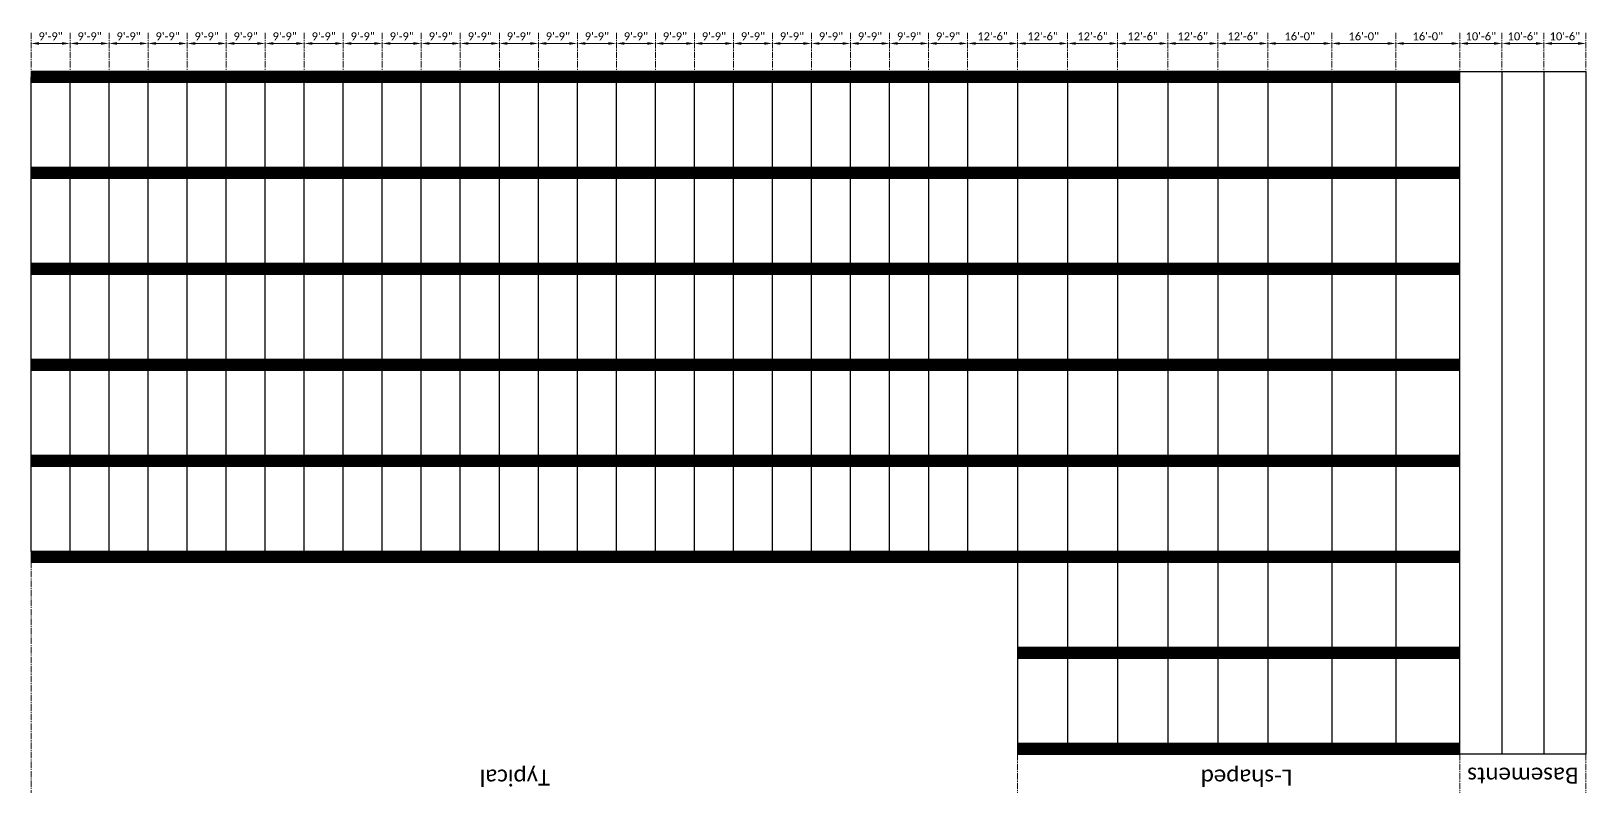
# Model space of a CAD drawing. Header units: inches. Extents: x -30573 to 11520, y -22457 to 4202.
# Drawn here: x -22540 to -17878, y -3757 to -1472 of the extents above; entities that cross this region are included whole.
import ezdxf

# ---------------------------------------------------------------- set-up
doc = ezdxf.new("R2010")
doc.units = ezdxf.units.IN
doc.header["$PDMODE"] = 35
doc.linetypes.add('CENTER2', pattern=[28.575, 19.05, -3.175, 3.175, -3.175])
doc.layers.get('Defpoints').update_dxf_attribs({"lineweight": 70})
for name, color, linetype, lineweight in [('CONCRETO3', 4, 'Continuous', 25), ('CONCRETO7', 8, 'Continuous', 9), ('Ejes', 8, 'CENTER2', 9), ('TEXTO', 1, 'Continuous', 13)]:
    doc.layers.add(name, color=color, linetype=linetype, lineweight=lineweight)
doc.styles.add('CopyA1_16', font='calibri.ttf', dxfattribs={"height": 24})
doc.dimstyles.new('Copy-PONDERA1_16', dxfattribs={"dimscale": 0, "dimtxt": 24, "dimasz": 24, "dimexe": 1.25, "dimexo": 0.625, "dimgap": 9, "dimtad": 1, "dimdec": 1, "dimrnd": 0.5, "dimzin": 1, "dimdsep": 46, "dimlunit": 4, "dimtxsty": 'CopyA1_16', "dimcen": 0.5, "dimse1": 1, "dimse2": 1, "dimclrd": 256, "dimclrt": 256, "dimadec": 1, "dimazin": 0, "dimtfac": 1, "dimtdec": 1, "dimtmove": 0, "dimatfit": 3, "dimfxl": 1, "dimfrac": 2, "dimlwd": 13, "dimarcsym": 0})

# ---------------------------------------------------------------- blocks, each defined once
blk = doc.blocks.new('*D2')
at = {"layer": 'Defpoints', "color": 0, "transparency": 16777216}
for p in [(-18004, -1509.1), (-17878, -1509.1), (-17878, -1509.1)]:
    blk.add_point(p, dxfattribs=at)
at = {"layer": 'TEXTO', "lineweight": 13, "transparency": 16777216}
blk.add_line((-17980, -1509.1), (-17902, -1509.1), dxfattribs=at)
at = {"layer": 'TEXTO', "transparency": 16777216}
for points in [[(-17980, -1505.1), (-17980, -1513.1), (-18004, -1509.1)], [(-17902, -1505.1), (-17902, -1513.1), (-17878, -1509.1)]]:
    blk.add_solid(points, dxfattribs=at)
at = {"layer": 'TEXTO', "transparency": 16777216, "insert": (-17941, -1487.8), "char_height": 24, "attachment_point": 5, "style": 'CopyA1_16'}
blk.add_mtext('10\'-6"', dxfattribs=at)
blk = doc.blocks.new('*D3')
at = {"layer": 'Defpoints', "color": 0, "transparency": 16777216}
for p in [(-18130, -1509.1), (-18004, -1509.1), (-18004, -1509.1)]:
    blk.add_point(p, dxfattribs=at)
at = {"layer": 'TEXTO', "lineweight": 13, "transparency": 16777216}
blk.add_line((-18106, -1509.1), (-18028, -1509.1), dxfattribs=at)
at = {"layer": 'TEXTO', "transparency": 16777216}
for points in [[(-18106, -1505.1), (-18106, -1513.1), (-18130, -1509.1)], [(-18028, -1505.1), (-18028, -1513.1), (-18004, -1509.1)]]:
    blk.add_solid(points, dxfattribs=at)
at = {"layer": 'TEXTO', "transparency": 16777216, "insert": (-18067, -1487.8), "char_height": 24, "attachment_point": 5, "style": 'CopyA1_16'}
blk.add_mtext('10\'-6"', dxfattribs=at)
blk = doc.blocks.new('*D4')
at = {"layer": 'Defpoints', "color": 0, "transparency": 16777216}
for p in [(-18256, -1509.1), (-18130, -1509.1), (-18130, -1509.1)]:
    blk.add_point(p, dxfattribs=at)
at = {"layer": 'TEXTO', "lineweight": 13, "transparency": 16777216}
blk.add_line((-18232, -1509.1), (-18154, -1509.1), dxfattribs=at)
at = {"layer": 'TEXTO', "transparency": 16777216}
for points in [[(-18232, -1505.1), (-18232, -1513.1), (-18256, -1509.1)], [(-18154, -1505.1), (-18154, -1513.1), (-18130, -1509.1)]]:
    blk.add_solid(points, dxfattribs=at)
at = {"layer": 'TEXTO', "transparency": 16777216, "insert": (-18193, -1487.8), "char_height": 24, "attachment_point": 5, "style": 'CopyA1_16'}
blk.add_mtext('10\'-6"', dxfattribs=at)
blk = doc.blocks.new('*D5')
at = {"layer": 'Defpoints', "color": 0, "transparency": 16777216}
for p in [(-18448, -1509.1), (-18256, -1509.1), (-18256, -1509.1)]:
    blk.add_point(p, dxfattribs=at)
at = {"layer": 'TEXTO', "lineweight": 13, "transparency": 16777216}
blk.add_line((-18424, -1509.1), (-18280, -1509.1), dxfattribs=at)
at = {"layer": 'TEXTO', "transparency": 16777216}
for points in [[(-18424, -1505.1), (-18424, -1513.1), (-18448, -1509.1)], [(-18280, -1505.1), (-18280, -1513.1), (-18256, -1509.1)]]:
    blk.add_solid(points, dxfattribs=at)
at = {"layer": 'TEXTO', "transparency": 16777216, "insert": (-18352, -1487.8), "char_height": 24, "attachment_point": 5, "style": 'CopyA1_16'}
blk.add_mtext('16\'-0"', dxfattribs=at)
blk = doc.blocks.new('*D6')
at = {"layer": 'Defpoints', "color": 0, "transparency": 16777216}
for p in [(-18640, -1509.1), (-18448, -1509.1), (-18448, -1509.1)]:
    blk.add_point(p, dxfattribs=at)
at = {"layer": 'TEXTO', "lineweight": 13, "transparency": 16777216}
blk.add_line((-18616, -1509.1), (-18472, -1509.1), dxfattribs=at)
at = {"layer": 'TEXTO', "transparency": 16777216}
for points in [[(-18616, -1505.1), (-18616, -1513.1), (-18640, -1509.1)], [(-18472, -1505.1), (-18472, -1513.1), (-18448, -1509.1)]]:
    blk.add_solid(points, dxfattribs=at)
at = {"layer": 'TEXTO', "transparency": 16777216, "insert": (-18544, -1487.8), "char_height": 24, "attachment_point": 5, "style": 'CopyA1_16'}
blk.add_mtext('16\'-0"', dxfattribs=at)
blk = doc.blocks.new('*D7')
at = {"layer": 'Defpoints', "color": 0, "transparency": 16777216}
for p in [(-18832, -1509.1), (-18640, -1509.1), (-18640, -1509.1)]:
    blk.add_point(p, dxfattribs=at)
at = {"layer": 'TEXTO', "lineweight": 13, "transparency": 16777216}
blk.add_line((-18808, -1509.1), (-18664, -1509.1), dxfattribs=at)
at = {"layer": 'TEXTO', "transparency": 16777216}
for points in [[(-18808, -1505.1), (-18808, -1513.1), (-18832, -1509.1)], [(-18664, -1505.1), (-18664, -1513.1), (-18640, -1509.1)]]:
    blk.add_solid(points, dxfattribs=at)
at = {"layer": 'TEXTO', "transparency": 16777216, "insert": (-18736, -1487.8), "char_height": 24, "attachment_point": 5, "style": 'CopyA1_16'}
blk.add_mtext('16\'-0"', dxfattribs=at)
blk = doc.blocks.new('*D8')
at = {"layer": 'Defpoints', "color": 0, "transparency": 16777216}
for p in [(-18982, -1509.1), (-18832, -1509.1), (-18832, -1509.1)]:
    blk.add_point(p, dxfattribs=at)
at = {"layer": 'TEXTO', "lineweight": 13, "transparency": 16777216}
blk.add_line((-18958, -1509.1), (-18856, -1509.1), dxfattribs=at)
at = {"layer": 'TEXTO', "transparency": 16777216}
for points in [[(-18958, -1505.1), (-18958, -1513.1), (-18982, -1509.1)], [(-18856, -1505.1), (-18856, -1513.1), (-18832, -1509.1)]]:
    blk.add_solid(points, dxfattribs=at)
at = {"layer": 'TEXTO', "transparency": 16777216, "insert": (-18907, -1487.8), "char_height": 24, "attachment_point": 5, "style": 'CopyA1_16'}
blk.add_mtext('12\'-6"', dxfattribs=at)
blk = doc.blocks.new('*D9')
at = {"layer": 'Defpoints', "color": 0, "transparency": 16777216}
for p in [(-19132, -1509.1), (-18982, -1509.1), (-18982, -1509.1)]:
    blk.add_point(p, dxfattribs=at)
at = {"layer": 'TEXTO', "lineweight": 13, "transparency": 16777216}
blk.add_line((-19108, -1509.1), (-19006, -1509.1), dxfattribs=at)
at = {"layer": 'TEXTO', "transparency": 16777216}
for points in [[(-19108, -1505.1), (-19108, -1513.1), (-19132, -1509.1)], [(-19006, -1505.1), (-19006, -1513.1), (-18982, -1509.1)]]:
    blk.add_solid(points, dxfattribs=at)
at = {"layer": 'TEXTO', "transparency": 16777216, "insert": (-19057, -1487.8), "char_height": 24, "attachment_point": 5, "style": 'CopyA1_16'}
blk.add_mtext('12\'-6"', dxfattribs=at)
blk = doc.blocks.new('*D10')
at = {"layer": 'Defpoints', "color": 0, "transparency": 16777216}
for p in [(-19282, -1509.1), (-19132, -1509.1), (-19132, -1509.1)]:
    blk.add_point(p, dxfattribs=at)
at = {"layer": 'TEXTO', "lineweight": 13, "transparency": 16777216}
blk.add_line((-19258, -1509.1), (-19156, -1509.1), dxfattribs=at)
at = {"layer": 'TEXTO', "transparency": 16777216}
for points in [[(-19258, -1505.1), (-19258, -1513.1), (-19282, -1509.1)], [(-19156, -1505.1), (-19156, -1513.1), (-19132, -1509.1)]]:
    blk.add_solid(points, dxfattribs=at)
at = {"layer": 'TEXTO', "transparency": 16777216, "insert": (-19207, -1487.8), "char_height": 24, "attachment_point": 5, "style": 'CopyA1_16'}
blk.add_mtext('12\'-6"', dxfattribs=at)
blk = doc.blocks.new('*D11')
at = {"layer": 'Defpoints', "color": 0, "transparency": 16777216}
for p in [(-19432, -1509.1), (-19282, -1509.1), (-19282, -1509.1)]:
    blk.add_point(p, dxfattribs=at)
at = {"layer": 'TEXTO', "lineweight": 13, "transparency": 16777216}
blk.add_line((-19408, -1509.1), (-19306, -1509.1), dxfattribs=at)
at = {"layer": 'TEXTO', "transparency": 16777216}
for points in [[(-19408, -1505.1), (-19408, -1513.1), (-19432, -1509.1)], [(-19306, -1505.1), (-19306, -1513.1), (-19282, -1509.1)]]:
    blk.add_solid(points, dxfattribs=at)
at = {"layer": 'TEXTO', "transparency": 16777216, "insert": (-19357, -1487.8), "char_height": 24, "attachment_point": 5, "style": 'CopyA1_16'}
blk.add_mtext('12\'-6"', dxfattribs=at)
blk = doc.blocks.new('*D12')
at = {"layer": 'Defpoints', "color": 0, "transparency": 16777216}
for p in [(-19582, -1509.1), (-19432, -1509.1), (-19432, -1509.1)]:
    blk.add_point(p, dxfattribs=at)
at = {"layer": 'TEXTO', "lineweight": 13, "transparency": 16777216}
blk.add_line((-19558, -1509.1), (-19456, -1509.1), dxfattribs=at)
at = {"layer": 'TEXTO', "transparency": 16777216}
for points in [[(-19558, -1505.1), (-19558, -1513.1), (-19582, -1509.1)], [(-19456, -1505.1), (-19456, -1513.1), (-19432, -1509.1)]]:
    blk.add_solid(points, dxfattribs=at)
at = {"layer": 'TEXTO', "transparency": 16777216, "insert": (-19507, -1487.8), "char_height": 24, "attachment_point": 5, "style": 'CopyA1_16'}
blk.add_mtext('12\'-6"', dxfattribs=at)
blk = doc.blocks.new('*D13')
at = {"layer": 'Defpoints', "color": 0, "transparency": 16777216}
for p in [(-19732, -1509.1), (-19582, -1509.1), (-19582, -1509.1)]:
    blk.add_point(p, dxfattribs=at)
at = {"layer": 'TEXTO', "lineweight": 13, "transparency": 16777216}
blk.add_line((-19708, -1509.1), (-19606, -1509.1), dxfattribs=at)
at = {"layer": 'TEXTO', "transparency": 16777216}
for points in [[(-19708, -1505.1), (-19708, -1513.1), (-19732, -1509.1)], [(-19606, -1505.1), (-19606, -1513.1), (-19582, -1509.1)]]:
    blk.add_solid(points, dxfattribs=at)
at = {"layer": 'TEXTO', "transparency": 16777216, "insert": (-19657, -1487.8), "char_height": 24, "attachment_point": 5, "style": 'CopyA1_16'}
blk.add_mtext('12\'-6"', dxfattribs=at)
blk = doc.blocks.new('*D14')
at = {"layer": 'Defpoints', "color": 0, "transparency": 16777216}
for p in [(-19849, -1509.1), (-19732, -1509.1), (-19732, -1509.1)]:
    blk.add_point(p, dxfattribs=at)
at = {"layer": 'TEXTO', "lineweight": 13, "transparency": 16777216}
blk.add_line((-19825, -1509.1), (-19756, -1509.1), dxfattribs=at)
at = {"layer": 'TEXTO', "transparency": 16777216}
for points in [[(-19825, -1505.1), (-19825, -1513.1), (-19849, -1509.1)], [(-19756, -1505.1), (-19756, -1513.1), (-19732, -1509.1)]]:
    blk.add_solid(points, dxfattribs=at)
at = {"layer": 'TEXTO', "transparency": 16777216, "insert": (-19790.5, -1487.8), "char_height": 24, "attachment_point": 5, "style": 'CopyA1_16'}
blk.add_mtext('9\'-9"', dxfattribs=at)
blk = doc.blocks.new('*D15')
at = {"layer": 'Defpoints', "color": 0, "transparency": 16777216}
for p in [(-19966, -1509.1), (-19849, -1509.1), (-19849, -1509.1)]:
    blk.add_point(p, dxfattribs=at)
at = {"layer": 'TEXTO', "lineweight": 13, "transparency": 16777216}
blk.add_line((-19942, -1509.1), (-19873, -1509.1), dxfattribs=at)
at = {"layer": 'TEXTO', "transparency": 16777216}
for points in [[(-19942, -1505.1), (-19942, -1513.1), (-19966, -1509.1)], [(-19873, -1505.1), (-19873, -1513.1), (-19849, -1509.1)]]:
    blk.add_solid(points, dxfattribs=at)
at = {"layer": 'TEXTO', "transparency": 16777216, "insert": (-19907.5, -1487.8), "char_height": 24, "attachment_point": 5, "style": 'CopyA1_16'}
blk.add_mtext('9\'-9"', dxfattribs=at)
blk = doc.blocks.new('*D16')
at = {"layer": 'Defpoints', "color": 0, "transparency": 16777216}
for p in [(-20083, -1509.1), (-19966, -1509.1), (-19966, -1509.1)]:
    blk.add_point(p, dxfattribs=at)
at = {"layer": 'TEXTO', "lineweight": 13, "transparency": 16777216}
blk.add_line((-20059, -1509.1), (-19990, -1509.1), dxfattribs=at)
at = {"layer": 'TEXTO', "transparency": 16777216}
for points in [[(-20059, -1505.1), (-20059, -1513.1), (-20083, -1509.1)], [(-19990, -1505.1), (-19990, -1513.1), (-19966, -1509.1)]]:
    blk.add_solid(points, dxfattribs=at)
at = {"layer": 'TEXTO', "transparency": 16777216, "insert": (-20024.5, -1487.8), "char_height": 24, "attachment_point": 5, "style": 'CopyA1_16'}
blk.add_mtext('9\'-9"', dxfattribs=at)
blk = doc.blocks.new('*D17')
at = {"layer": 'Defpoints', "color": 0, "transparency": 16777216}
for p in [(-20200, -1509.1), (-20083, -1509.1), (-20083, -1509.1)]:
    blk.add_point(p, dxfattribs=at)
at = {"layer": 'TEXTO', "lineweight": 13, "transparency": 16777216}
blk.add_line((-20176, -1509.1), (-20107, -1509.1), dxfattribs=at)
at = {"layer": 'TEXTO', "transparency": 16777216}
for points in [[(-20176, -1505.1), (-20176, -1513.1), (-20200, -1509.1)], [(-20107, -1505.1), (-20107, -1513.1), (-20083, -1509.1)]]:
    blk.add_solid(points, dxfattribs=at)
at = {"layer": 'TEXTO', "transparency": 16777216, "insert": (-20141.5, -1487.8), "char_height": 24, "attachment_point": 5, "style": 'CopyA1_16'}
blk.add_mtext('9\'-9"', dxfattribs=at)
blk = doc.blocks.new('*D18')
at = {"layer": 'Defpoints', "color": 0, "transparency": 16777216}
for p in [(-20317, -1509.1), (-20200, -1509.1), (-20200, -1509.1)]:
    blk.add_point(p, dxfattribs=at)
at = {"layer": 'TEXTO', "lineweight": 13, "transparency": 16777216}
blk.add_line((-20293, -1509.1), (-20224, -1509.1), dxfattribs=at)
at = {"layer": 'TEXTO', "transparency": 16777216}
for points in [[(-20293, -1505.1), (-20293, -1513.1), (-20317, -1509.1)], [(-20224, -1505.1), (-20224, -1513.1), (-20200, -1509.1)]]:
    blk.add_solid(points, dxfattribs=at)
at = {"layer": 'TEXTO', "transparency": 16777216, "insert": (-20258.5, -1487.8), "char_height": 24, "attachment_point": 5, "style": 'CopyA1_16'}
blk.add_mtext('9\'-9"', dxfattribs=at)
blk = doc.blocks.new('*D19')
at = {"layer": 'Defpoints', "color": 0, "transparency": 16777216}
for p in [(-20434, -1509.1), (-20317, -1509.1), (-20317, -1509.1)]:
    blk.add_point(p, dxfattribs=at)
at = {"layer": 'TEXTO', "lineweight": 13, "transparency": 16777216}
blk.add_line((-20410, -1509.1), (-20341, -1509.1), dxfattribs=at)
at = {"layer": 'TEXTO', "transparency": 16777216}
for points in [[(-20410, -1505.1), (-20410, -1513.1), (-20434, -1509.1)], [(-20341, -1505.1), (-20341, -1513.1), (-20317, -1509.1)]]:
    blk.add_solid(points, dxfattribs=at)
at = {"layer": 'TEXTO', "transparency": 16777216, "insert": (-20375.5, -1487.8), "char_height": 24, "attachment_point": 5, "style": 'CopyA1_16'}
blk.add_mtext('9\'-9"', dxfattribs=at)
blk = doc.blocks.new('*D20')
at = {"layer": 'Defpoints', "color": 0, "transparency": 16777216}
for p in [(-20551, -1509.1), (-20434, -1509.1), (-20434, -1509.1)]:
    blk.add_point(p, dxfattribs=at)
at = {"layer": 'TEXTO', "lineweight": 13, "transparency": 16777216}
blk.add_line((-20527, -1509.1), (-20458, -1509.1), dxfattribs=at)
at = {"layer": 'TEXTO', "transparency": 16777216}
for points in [[(-20527, -1505.1), (-20527, -1513.1), (-20551, -1509.1)], [(-20458, -1505.1), (-20458, -1513.1), (-20434, -1509.1)]]:
    blk.add_solid(points, dxfattribs=at)
at = {"layer": 'TEXTO', "transparency": 16777216, "insert": (-20492.5, -1487.8), "char_height": 24, "attachment_point": 5, "style": 'CopyA1_16'}
blk.add_mtext('9\'-9"', dxfattribs=at)
blk = doc.blocks.new('*D21')
at = {"layer": 'Defpoints', "color": 0, "transparency": 16777216}
for p in [(-20668, -1509.1), (-20551, -1509.1), (-20551, -1509.1)]:
    blk.add_point(p, dxfattribs=at)
at = {"layer": 'TEXTO', "lineweight": 13, "transparency": 16777216}
blk.add_line((-20644, -1509.1), (-20575, -1509.1), dxfattribs=at)
at = {"layer": 'TEXTO', "transparency": 16777216}
for points in [[(-20644, -1505.1), (-20644, -1513.1), (-20668, -1509.1)], [(-20575, -1505.1), (-20575, -1513.1), (-20551, -1509.1)]]:
    blk.add_solid(points, dxfattribs=at)
at = {"layer": 'TEXTO', "transparency": 16777216, "insert": (-20609.5, -1487.8), "char_height": 24, "attachment_point": 5, "style": 'CopyA1_16'}
blk.add_mtext('9\'-9"', dxfattribs=at)
blk = doc.blocks.new('*D22')
at = {"layer": 'Defpoints', "color": 0, "transparency": 16777216}
for p in [(-20785, -1509.1), (-20668, -1509.1), (-20668, -1509.1)]:
    blk.add_point(p, dxfattribs=at)
at = {"layer": 'TEXTO', "lineweight": 13, "transparency": 16777216}
blk.add_line((-20761, -1509.1), (-20692, -1509.1), dxfattribs=at)
at = {"layer": 'TEXTO', "transparency": 16777216}
for points in [[(-20761, -1505.1), (-20761, -1513.1), (-20785, -1509.1)], [(-20692, -1505.1), (-20692, -1513.1), (-20668, -1509.1)]]:
    blk.add_solid(points, dxfattribs=at)
at = {"layer": 'TEXTO', "transparency": 16777216, "insert": (-20726.5, -1487.8), "char_height": 24, "attachment_point": 5, "style": 'CopyA1_16'}
blk.add_mtext('9\'-9"', dxfattribs=at)
blk = doc.blocks.new('*D55')
at = {"layer": 'Defpoints', "color": 0, "transparency": 16777216}
for p in [(-20902, -1509.1), (-20902, -1509.1), (-20785, -1509.1)]:
    blk.add_point(p, dxfattribs=at)
at = {"layer": 'TEXTO', "lineweight": 13, "transparency": 16777216}
blk.add_line((-20809, -1509.1), (-20878, -1509.1), dxfattribs=at)
at = {"layer": 'TEXTO', "transparency": 16777216}
for points in [[(-20878, -1505.1), (-20878, -1513.1), (-20902, -1509.1)], [(-20809, -1505.1), (-20809, -1513.1), (-20785, -1509.1)]]:
    blk.add_solid(points, dxfattribs=at)
at = {"layer": 'TEXTO', "transparency": 16777216, "insert": (-20843.5, -1487.8), "char_height": 24, "attachment_point": 5, "style": 'CopyA1_16'}
blk.add_mtext('9\'-9"', dxfattribs=at)
blk = doc.blocks.new('*D56')
at = {"layer": 'Defpoints', "color": 0, "transparency": 16777216}
for p in [(-21019, -1509.1), (-21019, -1509.1), (-20902, -1509.1)]:
    blk.add_point(p, dxfattribs=at)
at = {"layer": 'TEXTO', "lineweight": 13, "transparency": 16777216}
blk.add_line((-20926, -1509.1), (-20995, -1509.1), dxfattribs=at)
at = {"layer": 'TEXTO', "transparency": 16777216}
for points in [[(-20995, -1505.1), (-20995, -1513.1), (-21019, -1509.1)], [(-20926, -1505.1), (-20926, -1513.1), (-20902, -1509.1)]]:
    blk.add_solid(points, dxfattribs=at)
at = {"layer": 'TEXTO', "transparency": 16777216, "insert": (-20960.5, -1487.8), "char_height": 24, "attachment_point": 5, "style": 'CopyA1_16'}
blk.add_mtext('9\'-9"', dxfattribs=at)
blk = doc.blocks.new('*D57')
at = {"layer": 'Defpoints', "color": 0, "transparency": 16777216}
for p in [(-21136, -1509.1), (-21136, -1509.1), (-21019, -1509.1)]:
    blk.add_point(p, dxfattribs=at)
at = {"layer": 'TEXTO', "lineweight": 13, "transparency": 16777216}
blk.add_line((-21043, -1509.1), (-21112, -1509.1), dxfattribs=at)
at = {"layer": 'TEXTO', "transparency": 16777216}
for points in [[(-21112, -1505.1), (-21112, -1513.1), (-21136, -1509.1)], [(-21043, -1505.1), (-21043, -1513.1), (-21019, -1509.1)]]:
    blk.add_solid(points, dxfattribs=at)
at = {"layer": 'TEXTO', "transparency": 16777216, "insert": (-21077.5, -1487.8), "char_height": 24, "attachment_point": 5, "style": 'CopyA1_16'}
blk.add_mtext('9\'-9"', dxfattribs=at)
blk = doc.blocks.new('*D58')
at = {"layer": 'Defpoints', "color": 0, "transparency": 16777216}
for p in [(-21253, -1509.1), (-21253, -1509.1), (-21136, -1509.1)]:
    blk.add_point(p, dxfattribs=at)
at = {"layer": 'TEXTO', "lineweight": 13, "transparency": 16777216}
blk.add_line((-21160, -1509.1), (-21229, -1509.1), dxfattribs=at)
at = {"layer": 'TEXTO', "transparency": 16777216}
for points in [[(-21229, -1505.1), (-21229, -1513.1), (-21253, -1509.1)], [(-21160, -1505.1), (-21160, -1513.1), (-21136, -1509.1)]]:
    blk.add_solid(points, dxfattribs=at)
at = {"layer": 'TEXTO', "transparency": 16777216, "insert": (-21194.5, -1487.8), "char_height": 24, "attachment_point": 5, "style": 'CopyA1_16'}
blk.add_mtext('9\'-9"', dxfattribs=at)
blk = doc.blocks.new('*D59')
at = {"layer": 'Defpoints', "color": 0, "transparency": 16777216}
for p in [(-21370, -1509.1), (-21370, -1509.1), (-21253, -1509.1)]:
    blk.add_point(p, dxfattribs=at)
at = {"layer": 'TEXTO', "lineweight": 13, "transparency": 16777216}
blk.add_line((-21277, -1509.1), (-21346, -1509.1), dxfattribs=at)
at = {"layer": 'TEXTO', "transparency": 16777216}
for points in [[(-21346, -1505.1), (-21346, -1513.1), (-21370, -1509.1)], [(-21277, -1505.1), (-21277, -1513.1), (-21253, -1509.1)]]:
    blk.add_solid(points, dxfattribs=at)
at = {"layer": 'TEXTO', "transparency": 16777216, "insert": (-21311.5, -1487.8), "char_height": 24, "attachment_point": 5, "style": 'CopyA1_16'}
blk.add_mtext('9\'-9"', dxfattribs=at)
blk = doc.blocks.new('*D60')
at = {"layer": 'Defpoints', "color": 0, "transparency": 16777216}
for p in [(-21487, -1509.1), (-21487, -1509.1), (-21370, -1509.1)]:
    blk.add_point(p, dxfattribs=at)
at = {"layer": 'TEXTO', "lineweight": 13, "transparency": 16777216}
blk.add_line((-21394, -1509.1), (-21463, -1509.1), dxfattribs=at)
at = {"layer": 'TEXTO', "transparency": 16777216}
for points in [[(-21463, -1505.1), (-21463, -1513.1), (-21487, -1509.1)], [(-21394, -1505.1), (-21394, -1513.1), (-21370, -1509.1)]]:
    blk.add_solid(points, dxfattribs=at)
at = {"layer": 'TEXTO', "transparency": 16777216, "insert": (-21428.5, -1487.8), "char_height": 24, "attachment_point": 5, "style": 'CopyA1_16'}
blk.add_mtext('9\'-9"', dxfattribs=at)
blk = doc.blocks.new('*D61')
at = {"layer": 'Defpoints', "color": 0, "transparency": 16777216}
for p in [(-21604, -1509.1), (-21604, -1509.1), (-21487, -1509.1)]:
    blk.add_point(p, dxfattribs=at)
at = {"layer": 'TEXTO', "lineweight": 13, "transparency": 16777216}
blk.add_line((-21511, -1509.1), (-21580, -1509.1), dxfattribs=at)
at = {"layer": 'TEXTO', "transparency": 16777216}
for points in [[(-21580, -1505.1), (-21580, -1513.1), (-21604, -1509.1)], [(-21511, -1505.1), (-21511, -1513.1), (-21487, -1509.1)]]:
    blk.add_solid(points, dxfattribs=at)
at = {"layer": 'TEXTO', "transparency": 16777216, "insert": (-21545.5, -1487.8), "char_height": 24, "attachment_point": 5, "style": 'CopyA1_16'}
blk.add_mtext('9\'-9"', dxfattribs=at)
blk = doc.blocks.new('*D62')
at = {"layer": 'Defpoints', "color": 0, "transparency": 16777216}
for p in [(-21721, -1509.1), (-21721, -1509.1), (-21604, -1509.1)]:
    blk.add_point(p, dxfattribs=at)
at = {"layer": 'TEXTO', "lineweight": 13, "transparency": 16777216}
blk.add_line((-21628, -1509.1), (-21697, -1509.1), dxfattribs=at)
at = {"layer": 'TEXTO', "transparency": 16777216}
for points in [[(-21697, -1505.1), (-21697, -1513.1), (-21721, -1509.1)], [(-21628, -1505.1), (-21628, -1513.1), (-21604, -1509.1)]]:
    blk.add_solid(points, dxfattribs=at)
at = {"layer": 'TEXTO', "transparency": 16777216, "insert": (-21662.5, -1487.8), "char_height": 24, "attachment_point": 5, "style": 'CopyA1_16'}
blk.add_mtext('9\'-9"', dxfattribs=at)
blk = doc.blocks.new('*D63')
at = {"layer": 'Defpoints', "color": 0, "transparency": 16777216}
for p in [(-21838, -1509.1), (-21838, -1509.1), (-21721, -1509.1)]:
    blk.add_point(p, dxfattribs=at)
at = {"layer": 'TEXTO', "lineweight": 13, "transparency": 16777216}
blk.add_line((-21745, -1509.1), (-21814, -1509.1), dxfattribs=at)
at = {"layer": 'TEXTO', "transparency": 16777216}
for points in [[(-21814, -1505.1), (-21814, -1513.1), (-21838, -1509.1)], [(-21745, -1505.1), (-21745, -1513.1), (-21721, -1509.1)]]:
    blk.add_solid(points, dxfattribs=at)
at = {"layer": 'TEXTO', "transparency": 16777216, "insert": (-21779.5, -1487.8), "char_height": 24, "attachment_point": 5, "style": 'CopyA1_16'}
blk.add_mtext('9\'-9"', dxfattribs=at)
blk = doc.blocks.new('*D64')
at = {"layer": 'Defpoints', "color": 0, "transparency": 16777216}
for p in [(-21955, -1509.1), (-21955, -1509.1), (-21838, -1509.1)]:
    blk.add_point(p, dxfattribs=at)
at = {"layer": 'TEXTO', "lineweight": 13, "transparency": 16777216}
blk.add_line((-21862, -1509.1), (-21931, -1509.1), dxfattribs=at)
at = {"layer": 'TEXTO', "transparency": 16777216}
for points in [[(-21931, -1505.1), (-21931, -1513.1), (-21955, -1509.1)], [(-21862, -1505.1), (-21862, -1513.1), (-21838, -1509.1)]]:
    blk.add_solid(points, dxfattribs=at)
at = {"layer": 'TEXTO', "transparency": 16777216, "insert": (-21896.5, -1487.8), "char_height": 24, "attachment_point": 5, "style": 'CopyA1_16'}
blk.add_mtext('9\'-9"', dxfattribs=at)
blk = doc.blocks.new('*D65')
at = {"layer": 'Defpoints', "color": 0, "transparency": 16777216}
for p in [(-22072, -1509.1), (-22072, -1509.1), (-21955, -1509.1)]:
    blk.add_point(p, dxfattribs=at)
at = {"layer": 'TEXTO', "lineweight": 13, "transparency": 16777216}
blk.add_line((-21979, -1509.1), (-22048, -1509.1), dxfattribs=at)
at = {"layer": 'TEXTO', "transparency": 16777216}
for points in [[(-22048, -1505.1), (-22048, -1513.1), (-22072, -1509.1)], [(-21979, -1505.1), (-21979, -1513.1), (-21955, -1509.1)]]:
    blk.add_solid(points, dxfattribs=at)
at = {"layer": 'TEXTO', "transparency": 16777216, "insert": (-22013.5, -1487.8), "char_height": 24, "attachment_point": 5, "style": 'CopyA1_16'}
blk.add_mtext('9\'-9"', dxfattribs=at)
blk = doc.blocks.new('*D66')
at = {"layer": 'Defpoints', "color": 0, "transparency": 16777216}
for p in [(-22189, -1509.1), (-22189, -1509.1), (-22072, -1509.1)]:
    blk.add_point(p, dxfattribs=at)
at = {"layer": 'TEXTO', "lineweight": 13, "transparency": 16777216}
blk.add_line((-22096, -1509.1), (-22165, -1509.1), dxfattribs=at)
at = {"layer": 'TEXTO', "transparency": 16777216}
for points in [[(-22165, -1505.1), (-22165, -1513.1), (-22189, -1509.1)], [(-22096, -1505.1), (-22096, -1513.1), (-22072, -1509.1)]]:
    blk.add_solid(points, dxfattribs=at)
at = {"layer": 'TEXTO', "transparency": 16777216, "insert": (-22130.5, -1487.8), "char_height": 24, "attachment_point": 5, "style": 'CopyA1_16'}
blk.add_mtext('9\'-9"', dxfattribs=at)
blk = doc.blocks.new('*D67')
at = {"layer": 'Defpoints', "color": 0, "transparency": 16777216}
for p in [(-22306, -1509.1), (-22306, -1509.1), (-22189, -1509.1)]:
    blk.add_point(p, dxfattribs=at)
at = {"layer": 'TEXTO', "lineweight": 13, "transparency": 16777216}
blk.add_line((-22213, -1509.1), (-22282, -1509.1), dxfattribs=at)
at = {"layer": 'TEXTO', "transparency": 16777216}
for points in [[(-22282, -1505.1), (-22282, -1513.1), (-22306, -1509.1)], [(-22213, -1505.1), (-22213, -1513.1), (-22189, -1509.1)]]:
    blk.add_solid(points, dxfattribs=at)
at = {"layer": 'TEXTO', "transparency": 16777216, "insert": (-22247.5, -1487.8), "char_height": 24, "attachment_point": 5, "style": 'CopyA1_16'}
blk.add_mtext('9\'-9"', dxfattribs=at)
blk = doc.blocks.new('*D68')
at = {"layer": 'Defpoints', "color": 0, "transparency": 16777216}
for p in [(-22423, -1509.1), (-22423, -1509.1), (-22306, -1509.1)]:
    blk.add_point(p, dxfattribs=at)
at = {"layer": 'TEXTO', "lineweight": 13, "transparency": 16777216}
blk.add_line((-22330, -1509.1), (-22399, -1509.1), dxfattribs=at)
at = {"layer": 'TEXTO', "transparency": 16777216}
for points in [[(-22399, -1505.1), (-22399, -1513.1), (-22423, -1509.1)], [(-22330, -1505.1), (-22330, -1513.1), (-22306, -1509.1)]]:
    blk.add_solid(points, dxfattribs=at)
at = {"layer": 'TEXTO', "transparency": 16777216, "insert": (-22364.5, -1487.8), "char_height": 24, "attachment_point": 5, "style": 'CopyA1_16'}
blk.add_mtext('9\'-9"', dxfattribs=at)
blk = doc.blocks.new('*D69')
at = {"layer": 'Defpoints', "color": 0, "transparency": 16777216}
for p in [(-22540, -1509.1), (-22540, -1509.1), (-22423, -1509.1)]:
    blk.add_point(p, dxfattribs=at)
at = {"layer": 'TEXTO', "lineweight": 13, "transparency": 16777216}
blk.add_line((-22447, -1509.1), (-22516, -1509.1), dxfattribs=at)
at = {"layer": 'TEXTO', "transparency": 16777216}
for points in [[(-22516, -1505.1), (-22516, -1513.1), (-22540, -1509.1)], [(-22447, -1505.1), (-22447, -1513.1), (-22423, -1509.1)]]:
    blk.add_solid(points, dxfattribs=at)
at = {"layer": 'TEXTO', "transparency": 16777216, "insert": (-22481.5, -1487.8), "char_height": 24, "attachment_point": 5, "style": 'CopyA1_16'}
blk.add_mtext('9\'-9"', dxfattribs=at)

msp = doc.modelspace()

# ---------------------------------------------------------------- hatches: boundary and pattern name
at = {"layer": 'CONCRETO7'}
h = msp.add_hatch(dxfattribs=at)
h.set_pattern_fill('ANSI31', color=256)
h.set_pattern_definition([(135, (-18125.177, -1725.2558), (-2.245064, -2.245064), [])])
h.paths.add_polyline_path([(-22539.974, -1624.968), (-18255.974, -1624.968), (-18255.974, -1592.968), (-22539.974, -1592.968)])
h = msp.add_hatch(dxfattribs=at)
h.set_pattern_fill('ANSI31', color=256)
h.set_pattern_definition([(135, (-18125.177, -2013.2558), (-2.245064, -2.245064), [])])
h.paths.add_polyline_path([(-22539.974, -1912.968), (-18255.974, -1912.968), (-18255.974, -1880.968), (-22539.974, -1880.968)])
h = msp.add_hatch(dxfattribs=at)
h.set_pattern_fill('ANSI31', color=256)
h.set_pattern_definition([(135, (-18125.177, -2301.2558), (-2.245064, -2.245064), [])])
h.paths.add_polyline_path([(-22539.974, -2200.968), (-18255.974, -2200.968), (-18255.974, -2168.968), (-22539.974, -2168.968)])
h = msp.add_hatch(dxfattribs=at)
h.set_pattern_fill('ANSI31', color=256)
h.set_pattern_definition([(135, (-18125.177, -2589.2558), (-2.245064, -2.245064), [])])
h.paths.add_polyline_path([(-22539.974, -2488.968), (-18255.974, -2488.968), (-18255.974, -2456.968), (-22539.974, -2456.968)])
h = msp.add_hatch(dxfattribs=at)
h.set_pattern_fill('ANSI31', color=256)
h.set_pattern_definition([(135, (-18125.177, -2877.2558), (-2.245064, -2.245064), [])])
h.paths.add_polyline_path([(-22539.974, -2776.968), (-18255.974, -2776.968), (-18255.974, -2744.968), (-22539.974, -2744.968)])
h = msp.add_hatch(dxfattribs=at)
h.set_pattern_fill('ANSI31', color=256)
h.set_pattern_definition([(135, (-18125.177, -3165.2558), (-2.245064, -2.245064), [])])
h.paths.add_polyline_path([(-22539.974, -3064.968), (-18255.974, -3064.968), (-18255.974, -3032.968), (-22539.974, -3032.968)])
h = msp.add_hatch(dxfattribs=at)
h.set_pattern_fill('ANSI31', color=256)
h.set_pattern_definition([(135, (-18101.177, -3453.2558), (-2.245064, -2.245064), [])])
h.paths.add_polyline_path([(-19581.974, -3352.968), (-18255.974, -3352.968), (-18255.974, -3320.968), (-19581.974, -3320.968)])
h = msp.add_hatch(dxfattribs=at)
h.set_pattern_fill('ANSI31', color=256)
h.set_pattern_definition([(135, (-18101.177, -3741.2558), (-2.245064, -2.245064), [])])
h.paths.add_polyline_path([(-19581.974, -3640.968), (-18255.974, -3640.968), (-18255.974, -3608.968), (-19581.974, -3608.968)])

# ---------------------------------------------------------------- linework, layer by layer
at = {"layer": 'CONCRETO3'}
for p, q in [((-22539.974, -3032.968), (-22539.974, -1608.968)), ((-22422.974, -3032.968), (-22422.974, -1608.968)), ((-22305.974, -3032.968), (-22305.974, -1608.968)), ((-22188.974, -3032.968), (-22188.974, -1608.968)), ((-22071.974, -3032.968), (-22071.974, -1608.968)), ((-21954.974, -3032.968), (-21954.974, -1608.968)), ((-21837.974, -3032.968), (-21837.974, -1608.968)), ((-21720.974, -3032.968), (-21720.974, -1608.968)), ((-21603.974, -3032.968), (-21603.974, -1608.968)), ((-21486.974, -3032.968), (-21486.974, -1608.968)), ((-21369.974, -3032.968), (-21369.974, -1608.968)), ((-21252.974, -3032.968), (-21252.974, -1608.968)), ((-21135.974, -3032.968), (-21135.974, -1608.968)), ((-21018.974, -3032.968), (-21018.974, -1608.968)), ((-20901.974, -3032.968), (-20901.974, -1608.968)), ((-20784.974, -3032.968), (-20784.974, -1608.968)), ((-20667.974, -3032.968), (-20667.974, -1608.968)), ((-20550.974, -3032.968), (-20550.974, -1608.968)), ((-20433.974, -3032.968), (-20433.974, -1608.968)), ((-20316.974, -3032.968), (-20316.974, -1608.968)), ((-20199.974, -3032.968), (-20199.974, -1608.968)), ((-20082.974, -3032.968), (-20082.974, -1608.968)), ((-19965.974, -3032.968), (-19965.974, -1608.968)), ((-19848.974, -1608.968), (-19848.974, -3032.968)), ((-19731.974, -1608.968), (-19731.974, -3032.968)), ((-19581.974, -1608.968), (-19581.974, -3624.968)), ((-19431.974, -1608.968), (-19431.974, -3624.968)), ((-19281.974, -1608.968), (-19281.974, -3624.968)), ((-19131.974, -1608.968), (-19131.974, -3624.968)), ((-18981.974, -1608.968), (-18981.974, -3624.968)), ((-18831.974, -1608.968), (-18831.974, -3624.968)), ((-18639.974, -1608.968), (-18639.974, -3624.968)), ((-18447.974, -1608.968), (-18447.974, -3624.968)), ((-18129.974, -1592.968), (-18129.974, -3640.968)), ((-18003.974, -1592.968), (-18003.974, -3640.968))]:
    msp.add_line(p, q, dxfattribs=at)
for points in [[(-22539.974, -1624.968), (-18255.974, -1624.968), (-18255.974, -1592.968), (-22539.974, -1592.968)], [(-18255.974, -3640.968), (-18255.974, -1592.968), (-17877.974, -1592.968), (-17877.974, -3640.968)], [(-22539.974, -1912.968), (-18255.974, -1912.968), (-18255.974, -1880.968), (-22539.974, -1880.968)], [(-22539.974, -2200.968), (-18255.974, -2200.968), (-18255.974, -2168.968), (-22539.974, -2168.968)], [(-22539.974, -2488.968), (-18255.974, -2488.968), (-18255.974, -2456.968), (-22539.974, -2456.968)], [(-22539.974, -2776.968), (-18255.974, -2776.968), (-18255.974, -2744.968), (-22539.974, -2744.968)], [(-22539.974, -3064.968), (-18255.974, -3064.968), (-18255.974, -3032.968), (-22539.974, -3032.968)], [(-19581.974, -3352.968), (-18255.974, -3352.968), (-18255.974, -3320.968), (-19581.974, -3320.968)], [(-19581.974, -3640.968), (-18255.974, -3640.968), (-18255.974, -3608.968), (-19581.974, -3608.968)]]:
    msp.add_lwpolyline(points, close=True, dxfattribs=at)
at = {"layer": 'Ejes'}
for p, q in [((-22539.974, -1476.846), (-22539.974, -1592.968)), ((-22422.974, -1476.846), (-22422.974, -1592.968)), ((-22305.974, -1476.846), (-22305.974, -1592.968)), ((-22188.974, -1476.846), (-22188.974, -1592.968)), ((-22071.974, -1476.846), (-22071.974, -1592.968)), ((-21954.974, -1476.846), (-21954.974, -1592.968)), ((-21837.974, -1476.846), (-21837.974, -1592.968)), ((-21720.974, -1476.846), (-21720.974, -1592.968)), ((-21603.974, -1476.846), (-21603.974, -1592.968)), ((-21486.974, -1476.846), (-21486.974, -1592.968)), ((-21369.974, -1476.846), (-21369.974, -1592.968)), ((-21252.974, -1476.846), (-21252.974, -1592.968)), ((-21135.974, -1476.846), (-21135.974, -1592.968)), ((-21018.974, -1476.846), (-21018.974, -1592.968)), ((-20901.974, -1476.846), (-20901.974, -1592.968)), ((-20784.974, -1476.846), (-20784.974, -1592.968)), ((-20667.974, -1476.846), (-20667.974, -1592.968)), ((-20550.974, -1476.846), (-20550.974, -1592.968)), ((-20433.974, -1476.846), (-20433.974, -1592.968)), ((-20316.974, -1476.846), (-20316.974, -1592.968)), ((-20199.974, -1476.846), (-20199.974, -1592.968)), ((-20082.974, -1476.846), (-20082.974, -1592.968)), ((-19965.974, -1476.846), (-19965.974, -1592.968)), ((-19848.974, -1476.846), (-19848.974, -1592.968)), ((-19731.974, -1476.846), (-19731.974, -1592.968)), ((-19581.974, -1476.846), (-19581.974, -1592.968)), ((-19431.974, -1476.846), (-19431.974, -1592.968)), ((-19281.974, -1476.846), (-19281.974, -1592.968)), ((-19131.974, -1476.846), (-19131.974, -1592.968)), ((-18981.974, -1476.846), (-18981.974, -1592.968)), ((-18831.974, -1476.846), (-18831.974, -1592.968)), ((-18639.974, -1476.846), (-18639.974, -1592.968)), ((-18447.974, -1476.846), (-18447.974, -1592.968)), ((-18255.974, -1476.846), (-18255.974, -1592.968)), ((-18129.974, -1476.846), (-18129.974, -1592.968)), ((-18003.974, -1476.846), (-18003.974, -1592.968)), ((-17877.974, -1476.846), (-17877.974, -1592.968)), ((-22539.974, -2776.968), (-22539.974, -3757.089)), ((-19581.974, -3640.968), (-19581.974, -3757.089)), ((-18255.974, -3640.968), (-18255.974, -3757.089)), ((-17877.974, -3640.968), (-17877.974, -3757.089))]:
    msp.add_line(p, q, dxfattribs=at)

# ---------------------------------------------------------------- texts
at = {"layer": 'TEXTO', "char_height": 48, "attachment_point": 4, "rotation": 180, "style": 'CopyA1_16'}
for s, insert in [('Typical', (-20983.755, -3704.967)), ('L-shaped', (-18758.311, -3704.967)), ('Basements', (-17899.945, -3704.967))]:
    msp.add_mtext(s, dxfattribs=dict(at, insert=insert))

# ---------------------------------------------------------------- dimensions: what is measured, and where the dimension line sits
at = {"layer": 'TEXTO'}
for p1, p2, picture, middle in [((-22422.974, -1509.068), (-22539.974, -1509.068), '*D69', (-22481.474, -1487.773)), ((-22305.974, -1509.068), (-22422.974, -1509.068), '*D68', (-22364.474, -1487.773)), ((-22188.974, -1509.068), (-22305.974, -1509.068), '*D67', (-22247.474, -1487.773)), ((-22071.974, -1509.068), (-22188.974, -1509.068), '*D66', (-22130.474, -1487.773)), ((-21954.974, -1509.068), (-22071.974, -1509.068), '*D65', (-22013.474, -1487.773)), ((-21837.974, -1509.068), (-21954.974, -1509.068), '*D64', (-21896.474, -1487.773)), ((-21720.974, -1509.068), (-21837.974, -1509.068), '*D63', (-21779.474, -1487.773)), ((-21603.974, -1509.068), (-21720.974, -1509.068), '*D62', (-21662.474, -1487.773)), ((-21486.974, -1509.068), (-21603.974, -1509.068), '*D61', (-21545.474, -1487.773)), ((-21369.974, -1509.068), (-21486.974, -1509.068), '*D60', (-21428.474, -1487.773)), ((-21252.974, -1509.068), (-21369.974, -1509.068), '*D59', (-21311.474, -1487.773)), ((-21135.974, -1509.068), (-21252.974, -1509.068), '*D58', (-21194.474, -1487.773)), ((-21018.974, -1509.068), (-21135.974, -1509.068), '*D57', (-21077.474, -1487.773)), ((-20901.974, -1509.068), (-21018.974, -1509.068), '*D56', (-20960.474, -1487.773)), ((-20784.974, -1509.068), (-20901.974, -1509.068), '*D55', (-20843.474, -1487.773)), ((-20784.974, -1509.068), (-20667.974, -1509.068), '*D22', (-20726.474, -1487.773)), ((-20667.974, -1509.068), (-20550.974, -1509.068), '*D21', (-20609.474, -1487.773)), ((-20550.974, -1509.068), (-20433.974, -1509.068), '*D20', (-20492.474, -1487.773)), ((-20433.974, -1509.068), (-20316.974, -1509.068), '*D19', (-20375.474, -1487.773)), ((-20316.974, -1509.068), (-20199.974, -1509.068), '*D18', (-20258.474, -1487.773)), ((-20199.974, -1509.068), (-20082.974, -1509.068), '*D17', (-20141.474, -1487.773)), ((-20082.974, -1509.068), (-19965.974, -1509.068), '*D16', (-20024.474, -1487.773)), ((-19965.974, -1509.068), (-19848.974, -1509.068), '*D15', (-19907.474, -1487.773)), ((-19848.974, -1509.068), (-19731.974, -1509.068), '*D14', (-19790.474, -1487.773)), ((-19731.974, -1509.068), (-19581.974, -1509.068), '*D13', (-19656.974, -1487.773)), ((-19581.974, -1509.068), (-19431.974, -1509.068), '*D12', (-19506.974, -1487.773)), ((-19431.974, -1509.068), (-19281.974, -1509.068), '*D11', (-19356.974, -1487.773)), ((-19281.974, -1509.068), (-19131.974, -1509.068), '*D10', (-19206.974, -1487.773)), ((-19131.974, -1509.068), (-18981.974, -1509.068), '*D9', (-19056.974, -1487.773)), ((-18981.974, -1509.068), (-18831.974, -1509.068), '*D8', (-18906.974, -1487.773)), ((-18831.974, -1509.068), (-18639.974, -1509.068), '*D7', (-18735.974, -1487.773)), ((-18639.974, -1509.068), (-18447.974, -1509.068), '*D6', (-18543.974, -1487.773)), ((-18447.974, -1509.068), (-18255.974, -1509.068), '*D5', (-18351.974, -1487.773)), ((-18255.974, -1509.068), (-18129.974, -1509.068), '*D4', (-18192.974, -1487.773)), ((-18129.974, -1509.068), (-18003.974, -1509.068), '*D3', (-18066.974, -1487.773)), ((-18003.974, -1509.068), (-17877.974, -1509.068), '*D2', (-17940.974, -1487.773))]:
    dim = msp.add_aligned_dim(p1=p1, p2=p2, distance=0, dimstyle='Copy-PONDERA1_16', override={"dimscale": 1}, dxfattribs=at)
    dim.commit()
    dim.dimension.update_dxf_attribs({"geometry": picture, "text_midpoint": middle})

doc.saveas('drawing.dxf')
